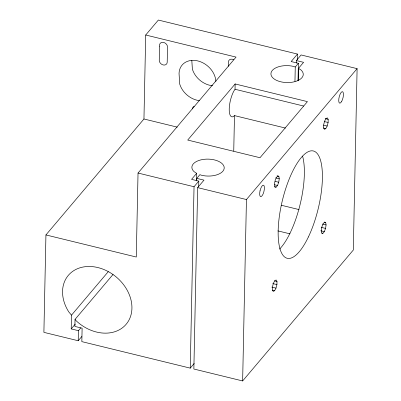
<?xml version="1.0" encoding="UTF-8"?>
<svg xmlns="http://www.w3.org/2000/svg" width="401" height="401" viewBox="0 0 401 401"><rect width="100%" height="100%" fill="white"/><g stroke="black" fill="none" stroke-linecap="round" stroke-linejoin="round"><path stroke-width="0.6" d="M297.362 59.704L297.482 54.065L158.36 20.05L145.708 35.012L143.949 118.992L45.935 234.936L43.894 332.354L78.225 340.75L81.859 336.449M80.857 327.802L78.436 330.67L71.208 328.905L71.493 315.161L108.27 271.657M113.027 274.469L75.037 319.407L74.892 326.429L82.12 328.193L81.834 341.632L190.244 368.138L194.199 363.461M78.225 340.75L78.436 330.67M145.708 35.012L236.049 57.097L138.034 173.042L136.275 257.026L45.935 234.936M190.244 368.138L194.044 186.741L198.786 181.127L191.563 179.362L196.65 173.342L194.094 171.668A16.175 8.476 1.2 0 1 204.58 159.262A16.175 8.476 1.2 0 1 224.139 168.671A16.175 8.476 1.2 0 1 201.568 175.262L199.883 174.676L196.756 178.375L196.701 180.881M196.495 180.856L196.65 173.342M196.756 178.375L203.984 180.139L197.658 187.623L193.858 369.02L242.64 380.95L353.306 250.044L357.106 68.646L301.096 54.952L296.354 60.561L296.299 63.062M198.67 186.761L198.786 181.127M233.743 151.082L234.485 115.603L285.502 128.079M234.485 115.603L233.327 116.591A15.779 5.253 -76.3 0 1 229.227 108.977A15.779 5.253 -76.3 0 1 233.863 91.032L235.036 89.263L235.146 83.959L307.422 101.628L259.993 157.728L187.718 140.059L235.146 83.959M242.64 380.95L246.445 199.548L357.106 68.646M276.926 284.585L276.991 281.472L276.179 279.973L274.805 280.66L273.392 283.271L272.479 286.805L272.414 289.923L273.221 291.422L274.595 290.735L276.008 288.124L276.926 284.585L272.71 283.557M294.956 81.403L295.256 67.017L298.384 63.313L291.156 61.548L297.482 54.065M298.018 80.847L298.384 63.313M298.239 80.245L298.489 68.345L303.582 62.325L296.354 60.561M328.113 122.475L328.178 119.363L327.371 117.864L325.998 118.551L324.584 121.162L323.667 124.696L323.602 127.814L324.414 129.312L325.787 128.626L327.201 126.014L328.113 122.475L324.499 121.593M278.74 182.249L279.256 178.756L278.865 176.33L277.718 175.899C275.031 178.696 274.068 183.046 274.901 186.791L276.048 187.217L277.517 185.483L278.74 182.249L275.126 181.367M325.567 228.415L326.083 224.921L325.692 222.495L324.544 222.064C321.858 224.861 320.9 229.212 321.727 232.956L322.875 233.382L324.344 231.648L325.567 228.415L321.351 227.387M71.208 328.905L75.248 324.128M235.036 89.263L303.667 106.044M325.166 118.626L328.178 119.363M323.587 125.132L327.201 126.014M323.376 128.039L325.787 128.626M143.949 118.992L177.267 127.137M277.056 175.889L278.865 176.33M275.642 177.869L279.256 178.756M274.505 184.751L277.517 185.483M274.244 186.776L276.048 187.217M281.442 205.282L299.056 209.588M138.034 173.042L194.044 186.741M197.658 187.623L246.445 199.548M324.484 222.199L325.692 222.495M322.469 224.034L326.083 224.921M320.73 230.765L324.344 231.648M321.672 233.091L322.875 233.382M277.853 230.881L289.998 233.848M274.58 280.88L276.991 281.472M271.793 287.091L276.008 288.124M272.189 290.149L274.595 290.735M295.256 67.017L293.577 66.426A16.175 8.476 1.2 0 0 271.001 73.017A16.175 8.476 1.2 0 0 290.555 82.426A16.175 8.476 1.2 0 0 301.046 70.02L298.489 68.345M71.493 315.161L68.777 311.908A37.869 29.694 40.2 0 1 90.691 266.51A37.869 29.694 40.2 0 1 131.032 314.82A37.869 29.694 40.2 0 1 76.305 320.92L75.037 319.407M191.813 60.451L192.38 69.142A20.12 15.774 40.2 0 0 212.545 85.759M228.455 66.285L228.415 61.985A4.341 3.403 40.2 0 1 233.693 59.744M302.555 156.074A55.228 18.381 -76.3 0 1 299.988 204.981A55.228 18.381 -76.3 0 1 279.562 249.106M192.455 108.917A4.341 3.403 40.2 0 1 194.154 106.33M215.883 81.363A20.12 15.774 40.2 0 0 197.197 60.777A20.12 15.774 40.2 0 0 179.046 73.548L179.728 84.105A20.12 15.774 40.2 0 0 199.317 100.656M159.728 46.255L159.252 60.27A4.341 3.403 40.2 0 0 163.147 64.937A4.341 3.403 40.2 0 0 167.202 62.21L167.518 47.097A4.341 3.403 40.2 0 0 163.618 42.431A4.341 3.403 40.2 0 0 159.568 45.153L159.728 46.255M260.038 190.836L259.778 192.335A5.92 1.97 -76.3 0 0 262.244 195.558A5.92 1.97 -76.3 0 0 264.149 185.979L263.793 185.382A5.92 1.97 -76.3 0 0 260.038 190.836M308.399 236.956A55.228 18.381 -76.3 0 0 314.103 151.207A55.228 18.381 -76.3 0 0 278.389 225.763A55.228 18.381 -76.3 0 0 308.399 236.956M341.597 101.563A5.92 1.97 -76.3 0 0 342.84 91.879A5.92 1.97 -76.3 0 0 338.825 98.826A5.92 1.97 -76.3 0 0 341.597 101.563"/></g></svg>
